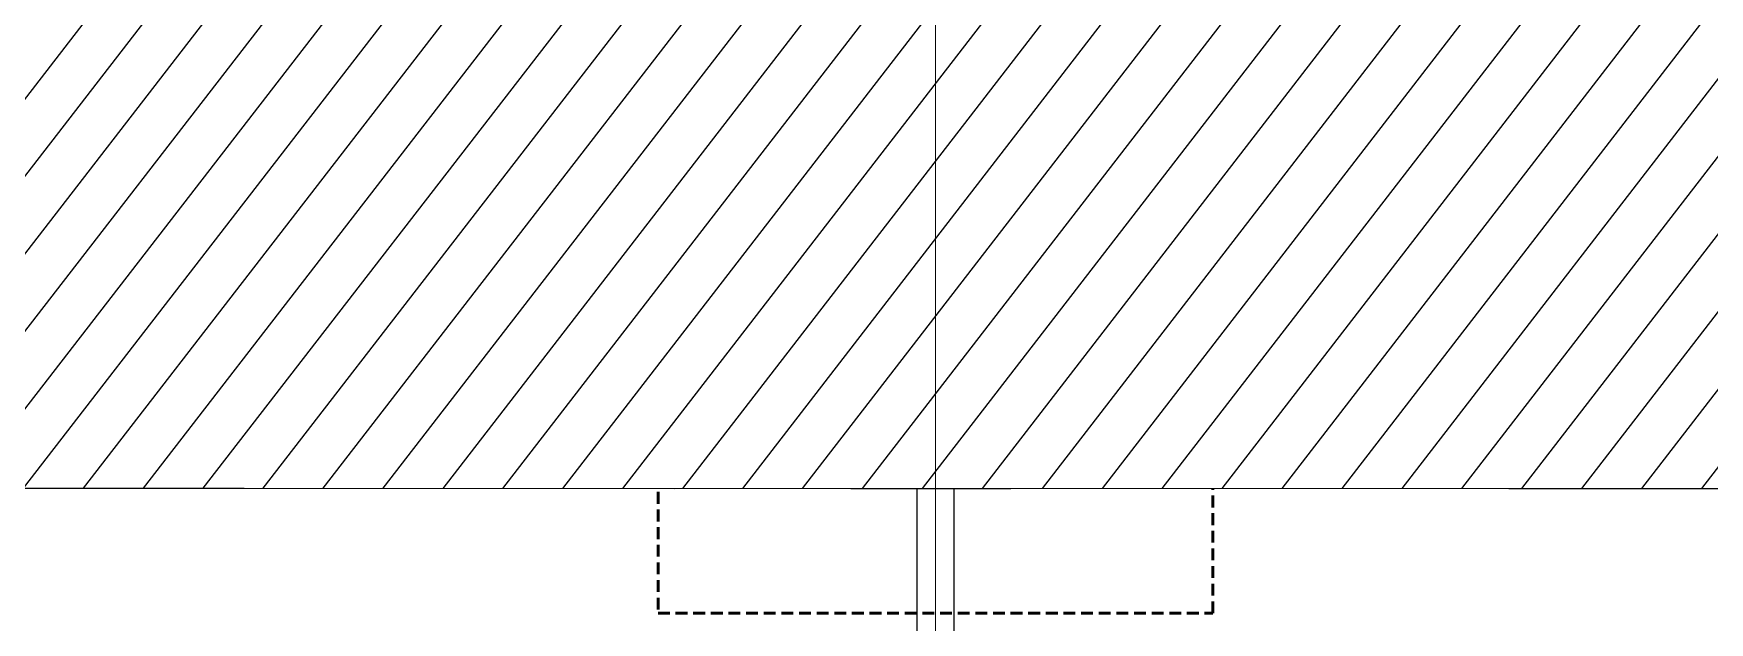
# Model space of a CAD drawing. Header units: centimetres. Extents: x -6122352 to 7132207, y -1694241 to 1947892.
# Drawn here: x 27723 to 36635, y -127666 to -124537 of the extents above; entities that cross this region are included whole.
import ezdxf
from ezdxf.xclip import XClip

# ---------------------------------------------------------------- set-up
doc = ezdxf.new("R2010")
doc.units = ezdxf.units.CM
doc.header["$MEASUREMENT"] = 0
doc.header["$XCLIPFRAME"] = 2
for name, pattern in [('DASHED2', [0.375, 0.25, -0.125]), ('XR-AR-END-SETTING OUT PLAN$0$23585-XR-AR-END-GROUND FLOOR$0$23261-XR-AR-SI-GF$0$HIDDEN', [0.375, 0.25, -0.125]), ('XR-AR-END-SETTING OUT PLAN$0$23585-XR-AR-END-GROUND FLOOR$0$945-4P-1-101-GROUND FLOOR PLAN$0$XR-MIDDLE-GROUND FLOOR PLAN$0$HIDDEN2', [0.1875, 0.125, -0.0625]), ('XR-AR-END-SETTING OUT PLAN$0$23585-XR-AR-END-GROUND FLOOR$0$XR-END-GROUND FLOOR PLAN$0$HIDDEN2', [0.1875, 0.125, -0.0625])]:
    doc.linetypes.add(name, pattern=pattern)
doc.layers.add('08-Compound Wall-4', color=7, linetype='Continuous', lineweight=25, true_color=0xff4405)
doc.layers.add('23585-XR-AR-DAMAC PLOT LIMITS$0$1-End units', color=7, linetype='Continuous', lineweight=5, true_color=0xf8991e)
for name, color, linetype, lineweight in [('23585-XR-AR-DAMAC PLOT LIMITS$0$1-Mid units', 41, 'Continuous', 5), ('@ Foundations', 4, 'DASHED2', 50), ('A-ANNO-TEXT', 3, 'Continuous', 25), ('XR-AR-END-SETTING OUT PLAN$0$23585-XR-AR-END-GROUND FLOOR$0$A-DOOR-FULL', 1, 'Continuous', 9), ('XR-AR-END-SETTING OUT PLAN$0$23585-XR-AR-END-GROUND FLOOR$0$A-FLOR-OVHD', 9, 'XR-AR-END-SETTING OUT PLAN$0$23585-XR-AR-END-GROUND FLOOR$0$23261-XR-AR-SI-GF$0$HIDDEN', 15), ('XR-AR-END-SETTING OUT PLAN$0$23585-XR-AR-END-GROUND FLOOR$0$A-GLAZ-SILL', 8, 'Continuous', 5), ('XR-AR-END-SETTING OUT PLAN$0$23585-XR-AR-END-GROUND FLOOR$0$A-GLAZ-WNDO', 232, 'Continuous', 9), ('XR-AR-END-SETTING OUT PLAN$0$23585-XR-AR-END-GROUND FLOOR$0$A-WALL', 7, 'Continuous', 30), ('XR-AR-END-SETTING OUT PLAN$0$23585-XR-AR-END-GROUND FLOOR$0$A-WALL-FNSH', 9, 'Continuous', 5), ('XR-AR-END-SETTING OUT PLAN$0$23585-XR-AR-END-GROUND FLOOR$0$S-COLS', 51, 'Continuous', 40), ('XR-AR-END-SETTING OUT PLAN$0$23585-XR-AR-END-GROUND FLOOR$0$S-COLS-PATT', 8, 'Continuous', 5), ('XR-AR-MID-SETTING OUT FOR MASTER$0$23585-XR-AR-MID-GROUND FLOOR$0$$A-GLAZ-WNDO', 232, 'Continuous', 9), ('XR-AR-MID-SETTING OUT FOR MASTER$0$23585-XR-AR-MID-GROUND FLOOR$0$A-FLOR-PATT', 8, 'Continuous', 5), ('XR-AR-MID-SETTING OUT FOR MASTER$0$23585-XR-AR-MID-GROUND FLOOR$0$A-GLAZ-SILL', 8, 'Continuous', 5), ('XR-AR-MID-SETTING OUT FOR MASTER$0$23585-XR-AR-MID-GROUND FLOOR$0$A-GLAZ-WNDO', 232, 'Continuous', 9), ('XR-AR-MID-SETTING OUT FOR MASTER$0$23585-XR-AR-MID-GROUND FLOOR$0$A-WALL', 7, 'Continuous', 30), ('XR-AR-MID-SETTING OUT FOR MASTER$0$23585-XR-AR-MID-GROUND FLOOR$0$S-COLS', 51, 'Continuous', 40)]:
    doc.layers.add(name, color=color, linetype=linetype, lineweight=lineweight)
for name, color, linetype in [('@MI-REF LAYER', 7, 'Continuous'), ('B_TH_6', 7, 'Continuous'), ('XR-AR-MID-SETTING OUT FOR MASTER$0$23585-XR-AR-MID-GROUND FLOOR$0$GS-HATCH-FLOOR TILE', 251, 'Continuous')]:
    doc.layers.add(name, color=color, linetype=linetype)

# ---------------------------------------------------------------- blocks, each defined once
blk = doc.blocks.new('23585-XR-AR-DAMAC PLOT LIMITS')
at = {"layer": '23585-XR-AR-DAMAC PLOT LIMITS$0$1-End units', "color": 251, "true_color": 0x636466}
blk.add_lwpolyline([(496511.3387, 2768831.3651), (496505.1555, 2768824.6169), (496487.4607, 2768840.8311), (496489.3877, 2768842.9339), (496493.4411, 2768847.3577), (496493.6437, 2768847.5789)], close=True, dxfattribs=at)
at = {"layer": '23585-XR-AR-DAMAC PLOT LIMITS$0$1-Mid units', "color": 251, "true_color": 0x636466}
blk.add_lwpolyline([(496493.6437, 2768847.5789), (496497.4945, 2768851.7815), (496497.6971, 2768852.0027), (496515.3921, 2768835.7889), (496511.3387, 2768831.3651)], close=True, dxfattribs=at)
blk = doc.blocks.new('A$Cf093b529')
at = {"layer": 'A-ANNO-TEXT'}
blk.add_blockref('23585-XR-AR-DAMAC PLOT LIMITS', (-495391.9901, -2768603.4419), dxfattribs=at)
blk = doc.blocks.new('XR-AR-END-SETTING OUT PLAN$0$23585-XR-AR-END-GROUND FLOOR$0$XR-END-GROUND FLOOR PLAN$0$A$C69996ABC')
at = {"layer": 'XR-AR-END-SETTING OUT PLAN$0$23585-XR-AR-END-GROUND FLOOR$0$A-GLAZ-SILL'}
blk.add_line((0.25, 1), (0.25, 0.1), dxfattribs=at)
at = {"layer": 'XR-AR-END-SETTING OUT PLAN$0$23585-XR-AR-END-GROUND FLOOR$0$A-GLAZ-WNDO'}
for p, q in [((0, 1), (0, 0.95)), ((0.25, 1), (0, 1)), ((0.15, 0.95), (0.15, 1)), ((0.15, 1), (0.15, 0.1)), ((0, 0.95), (0.15, 0.95)), ((0, 0.95), (0, 0.15)), ((0.15, 0.15), (0, 0.15)), ((0, 0.1), (0, 0.15)), ((0.25, 0.1), (0, 0.1)), ((0.15, 0.1), (0.15, 0.15))]:
    blk.add_line(p, q, dxfattribs=at)
blk.add_lwpolyline([(0, 0.95), (0, 0.15), (0.05, 0.15), (0.05, 0.95)], close=True, dxfattribs=at)
blk.add_lwpolyline([(0.05, 0.1), (0, 0.1)], dxfattribs=at)
blk = doc.blocks.new('*U37')
for points in [[(91, 0), (41, 0), (41, 1021), (91, 1021)], [(0, 0), (38, 0), (38, -50), (50, -50), (50, -110), (0, -110)], [(1100, 0), (1062, 0), (1062, -50), (1050, -50), (1050, -110), (1100, -110)]]:
    blk.add_lwpolyline(points, close=True)
at = {"color": 8, "linetype": 'XR-AR-END-SETTING OUT PLAN$0$23585-XR-AR-END-GROUND FLOOR$0$XR-END-GROUND FLOOR PLAN$0$HIDDEN2'}
blk.add_arc((41, 0), 1021, 0, 90, dxfattribs=at)
at = {"layer": 'XR-AR-END-SETTING OUT PLAN$0$23585-XR-AR-END-GROUND FLOOR$0$A-GLAZ-SILL', "linetype": 'XR-AR-END-SETTING OUT PLAN$0$23585-XR-AR-END-GROUND FLOOR$0$945-4P-1-101-GROUND FLOOR PLAN$0$XR-MIDDLE-GROUND FLOOR PLAN$0$HIDDEN2', "ltscale": 3}
blk.add_lwpolyline([(0, 0), (1100, 0), (1100, -110), (0, -110)], close=True, dxfattribs=at)
blk = doc.blocks.new('*U129')
for points in [[(91, 0), (41, 0), (41, 1021), (91, 1021)], [(0, 0), (38, 0), (38, -50), (50, -50), (50, -122), (0, -122)], [(1100, 0), (1062, 0), (1062, -50), (1050, -50), (1050, -122), (1100, -122)]]:
    blk.add_lwpolyline(points, close=True)
at = {"color": 8, "linetype": 'XR-AR-END-SETTING OUT PLAN$0$23585-XR-AR-END-GROUND FLOOR$0$XR-END-GROUND FLOOR PLAN$0$HIDDEN2'}
blk.add_arc((41, 0), 1021, 0, 90, dxfattribs=at)
at = {"layer": 'XR-AR-END-SETTING OUT PLAN$0$23585-XR-AR-END-GROUND FLOOR$0$A-GLAZ-SILL', "linetype": 'XR-AR-END-SETTING OUT PLAN$0$23585-XR-AR-END-GROUND FLOOR$0$945-4P-1-101-GROUND FLOOR PLAN$0$XR-MIDDLE-GROUND FLOOR PLAN$0$HIDDEN2', "ltscale": 3}
blk.add_lwpolyline([(0, 0), (1100, 0), (1100, -122), (0, -122)], close=True, dxfattribs=at)
blk = doc.blocks.new('XR-AR-END-SETTING OUT PLAN$0$23585-XR-AR-END-GROUND FLOOR$0$A$C75a8815d')
at = {"layer": 'XR-AR-END-SETTING OUT PLAN$0$23585-XR-AR-END-GROUND FLOOR$0$S-COLS', "color": 252, "lineweight": 30}
for points in [[(6049.9, 3656.8), (6049.9, 2256.8), (6249.9, 2256.8), (6249.9, 3656.8)], [(6050, 1200), (6050, 0), (6250, 0), (6250, 1200)]]:
    blk.add_lwpolyline(points, close=True, dxfattribs=at)
blk = doc.blocks.new('XR-AR-END-SETTING OUT PLAN')
at = {"layer": '08-Compound Wall-4', "ltscale": 100}
blk.add_lwpolyline([(9050.1, 5500), (9050.1, 1500), (9250.1, 1500), (9250.1, 5500)], dxfattribs=at)
at = {"layer": 'XR-AR-END-SETTING OUT PLAN$0$23585-XR-AR-END-GROUND FLOOR$0$A-FLOR-OVHD', "color": 8, "ltscale": 5}
blk.add_lwpolyline([(8549.8, 7912.7), (9050, 7912.7), (9050, 7412.7), (8549.8, 7412.7)], close=True, dxfattribs=at)
for points in [[(8549.8, 7912.7), (9050, 7412.7)], [(9050, 7912.7), (8549.8, 7412.7)], [(8850.1, 5750), (9050.1, 6550)], [(8850.1, 6550), (9050.1, 5750)]]:
    blk.add_lwpolyline(points, dxfattribs=at)
at = {"layer": 'XR-AR-END-SETTING OUT PLAN$0$23585-XR-AR-END-GROUND FLOOR$0$A-WALL', "color": 8}
for p, q in [((8100.1, 6650), (9250.1, 6650)), ((8100.1, 6650), (8100.1, 6550)), ((8750.1, 5750), (8750.1, 6650)), ((9250.1, 6650), (9250.1, 5500)), ((8100.1, 6550), (8750.1, 6550)), ((8700.1, 5750), (8750.1, 5750)), ((8700.1, 5500), (8700.1, 5750)), ((9250.1, 5500), (8700.1, 5500)), ((9050.1, 5500), (9050.1, 5500))]:
    blk.add_line(p, q, dxfattribs=at)
for points in [[(9250.1, 6650), (9050.1, 6650), (9050.1, 8750), (6850.1, 8750), (6850.1, 8700), (6750.1, 8700), (6750.1, 8750), (6650.1, 8750), (6650.1, 8850), (6950.1, 8850), (6950.1, 8900), (7050.1, 8900), (7050.1, 8850), (9050.1, 8850), (9050.1, 10350), (7050.1, 10350), (7050.1, 9800), (6950.1, 9800), (6950.1, 10550), (7050.1, 10550), (7050.1, 10450), (9050.1, 10450), (9049.9, 19523.4), (9250, 19523.4)], [(3250.1, 5500), (7760.1, 5500), (7760.1, 5750), (3250.1, 5750)]]:
    blk.add_lwpolyline(points, close=True, dxfattribs=at)
for points in [[(6750.1, 7650), (6750.1, 7800), (6850.1, 7800), (6850.1, 7750), (7450.1, 7750), (7450.1, 5750), (7350.1, 5750), (7350.1, 7650), (6750.1, 7650)], [(9050.1, 5750), (8850.1, 5750), (8850.1, 6550), (9050.1, 6550), (9050.1, 5750)]]:
    blk.add_lwpolyline(points, dxfattribs=at)
at = {"layer": 'XR-AR-END-SETTING OUT PLAN$0$23585-XR-AR-END-GROUND FLOOR$0$A-WALL-FNSH', "color": 8}
for p, q in [((9030.1, 6670), (9030.1, 8730)), ((8080.1, 6670), (9030.1, 6670)), ((8080.1, 6670), (8080.1, 6530)), ((8080.1, 6530), (8730.1, 6530)), ((8730.1, 5770), (8730.1, 6530)), ((8680.1, 5650), (8680.1, 5770)), ((8680.1, 5770), (8730.1, 5770))]:
    blk.add_line(p, q, dxfattribs=at)
blk.add_lwpolyline([(6850.1, 7800), (6870.1, 7800), (6870.1, 7770), (7470.1, 7770), (7470.1, 5770), (7780.1, 5770), (7780.1, 5650)], dxfattribs=at)
at = {"color": 8, "xscale": 1000.000000000054, "yscale": 1000.000000000054, "zscale": 1000.000000000054, "rotation": 90}
blk.add_blockref('XR-AR-END-SETTING OUT PLAN$0$23585-XR-AR-END-GROUND FLOOR$0$XR-END-GROUND FLOOR PLAN$0$A$C69996ABC', (8780.1, 5500), dxfattribs=at)
at = {"layer": 'XR-AR-END-SETTING OUT PLAN$0$23585-XR-AR-END-GROUND FLOOR$0$A-DOOR-FULL', "color": 8}
for name, p, xscale, yscale, zscale, rotation in [('*U37', (6650.1, 8750), 0.9090909090912127, 0.9090909090912127, 0.9090909090912127, 179.9999999999999), ('*U129', (6850.1, 8700), 0.8181818181818152, 0.8181818181818152, 0.8181818181818152, 270)]:
    blk.add_blockref(name, p, dxfattribs=dict(at, xscale=xscale, yscale=yscale, zscale=zscale, rotation=rotation))
at = {"layer": 'XR-AR-END-SETTING OUT PLAN$0$23585-XR-AR-END-GROUND FLOOR$0$S-COLS-PATT', "color": 8}
blk.add_blockref('XR-AR-END-SETTING OUT PLAN$0$23585-XR-AR-END-GROUND FLOOR$0$A$C75a8815d', (3000.1, 5500), dxfattribs=at)
blk = doc.blocks.new('END UNIT')
at = {"xscale": 0.001, "yscale": 0.001, "zscale": 0.001}
blk.add_blockref('XR-AR-END-SETTING OUT PLAN', (-9.1502, 0), dxfattribs=at)
blk = doc.blocks.new('XR-AR-MID-SETTING OUT FOR MASTER$0$23585-XR-AR-MID-GROUND FLOOR$0$945-4P-1-101-GROUND FLOOR PLAN$0$XR-MIDDLE-CAR PARK HATCH')
at = {"layer": 'XR-AR-MID-SETTING OUT FOR MASTER$0$23585-XR-AR-MID-GROUND FLOOR$0$A-FLOR-PATT'}
blk.add_lwpolyline([(9250, 100), (9250, 5500), (15050, 5502.7), (15050, 100.5)], close=True, dxfattribs=at)
blk = doc.blocks.new('XR-AR-MID-SETTING OUT FOR MASTER$0$23585-XR-AR-MID-GROUND FLOOR$0$945-4P-1-101-GROUND FLOOR PLAN$0$XR-MIDDLE-GROUND FLOOR PLAN$0$A$C70344426')
at = {"layer": 'XR-AR-MID-SETTING OUT FOR MASTER$0$23585-XR-AR-MID-GROUND FLOOR$0$A-GLAZ-SILL'}
blk.add_line((0.25, 2.65), (0.25, 0), dxfattribs=at)
at = {"layer": 'XR-AR-MID-SETTING OUT FOR MASTER$0$23585-XR-AR-MID-GROUND FLOOR$0$A-GLAZ-WNDO'}
for p, q in [((0, 2.65), (0, 2.6)), ((0, 2.65), (0.25, 2.65)), ((0, 2.6), (0.15, 2.6)), ((0.15, 2.6), (0.15, 2.65)), ((0.15, 2.6), (0.15, 0)), ((0, 1.8), (0, 1.75)), ((0.15, 1.8), (0, 1.8)), ((0.15, 1.75), (0.15, 1.8)), ((0, 1.75), (0.15, 1.75)), ((0, 0.9), (0, 0.85)), ((0.15, 0.9), (0, 0.9)), ((0.15, 0.85), (0.15, 0.9)), ((0, 0.85), (0.15, 0.85)), ((0, 0.85), (0, 0.05)), ((0.15, 0.05), (0, 0.05)), ((0, 0), (0, 0.05)), ((0.15, 0), (0.15, 0.05)), ((0.25, 0), (0, 0))]:
    blk.add_line(p, q, dxfattribs=at)
blk.add_lwpolyline([(0.05, 1.8), (0.05, 2.6), (0, 2.6), (0, 0.9), (0.05, 0.9), (0.05, 1.75)], dxfattribs=at)
blk.add_lwpolyline([(0, 0.85), (0, 0.05), (0.05, 0.05), (0.05, 0.85)], close=True, dxfattribs=at)
blk = doc.blocks.new('XR-AR-MID-SETTING OUT FOR MASTER$0$23585-XR-AR-MID-GROUND FLOOR$0$A$C08698786')
at = {"layer": 'XR-AR-MID-SETTING OUT FOR MASTER$0$23585-XR-AR-MID-GROUND FLOOR$0$S-COLS', "color": 252, "lineweight": 30}
for points in [[(-100, 9156.8), (-100, 7756.8), (100, 7756.8), (100, 9156.8)], [(-100, 6700), (-100, 5500), (100, 5500), (100, 6700)]]:
    blk.add_lwpolyline(points, close=True, dxfattribs=at)
blk = doc.blocks.new('XR-AR-MID-SETTING OUT FOR MASTER')
at = {"layer": 'XR-AR-MID-SETTING OUT FOR MASTER$0$23585-XR-AR-MID-GROUND FLOOR$0$A-WALL', "color": 8}
for points in [[(100, 19472.7), (-100, 19472.7), (-100, 5500), (100, 5500), (100, 8850.1), (1100, 8850.1), (1100, 8950.1), (100, 8950.1), (100, 10950), (2100, 10950), (2100, 9950.1), (2200, 9950.1), (2200.1, 11150), (2100.1, 11150), (2100, 11050), (100, 11050)], [(4250, 5500), (3050, 5500), (3050, 5750), (4000.2, 5750), (4000.2, 8850), (3300, 8850), (3300, 8950), (3400, 8950.2), (3400.1, 9927.6), (3650, 9927.6), (3650, 9100), (4250, 9100)], [(100, 5750), (400, 5750), (400, 5500), (100, 5500)]]:
    blk.add_lwpolyline(points, close=True, dxfattribs=at)
at = {"layer": '08-Compound Wall-4', "ltscale": 100}
blk.add_blockref('XR-AR-MID-SETTING OUT FOR MASTER$0$23585-XR-AR-MID-GROUND FLOOR$0$945-4P-1-101-GROUND FLOOR PLAN$0$XR-MIDDLE-CAR PARK HATCH', (-9150, 0.2), dxfattribs=at)
at = {"layer": 'XR-AR-MID-SETTING OUT FOR MASTER$0$23585-XR-AR-MID-GROUND FLOOR$0$$A-GLAZ-WNDO', "color": 8, "xscale": -1000.000000000001, "yscale": 1000.000000000001, "zscale": 1000.000000000001, "rotation": 270}
blk.add_blockref('XR-AR-MID-SETTING OUT FOR MASTER$0$23585-XR-AR-MID-GROUND FLOOR$0$945-4P-1-101-GROUND FLOOR PLAN$0$XR-MIDDLE-GROUND FLOOR PLAN$0$A$C70344426', (400, 5500), dxfattribs=at)
at = {"layer": 'XR-AR-MID-SETTING OUT FOR MASTER$0$23585-XR-AR-MID-GROUND FLOOR$0$GS-HATCH-FLOOR TILE', "color": 8}
blk.add_blockref('XR-AR-MID-SETTING OUT FOR MASTER$0$23585-XR-AR-MID-GROUND FLOOR$0$A$C08698786', (0, 0), dxfattribs=at)
blk = doc.blocks.new('MID UNIT')
at = {"xscale": 0.001, "yscale": 0.001, "zscale": 0.001}
blk.add_blockref('XR-AR-MID-SETTING OUT FOR MASTER', (0, 0), dxfattribs=at)
blk = doc.blocks.new('TH_6')
blk.add_blockref('END UNIT', (495802.3054, 2769163.9966))
blk.add_blockref('MID UNIT', (495802.3054, 2769163.9966))
blk = doc.blocks.new('A$Ce2a03a74')
at = {"layer": 'B_TH_6', "xscale": 999.9914829579993, "yscale": 999.9914829579993, "zscale": 999.9914829579993}
blk.add_blockref('TH_6', (-495790404.5, -2769140733.3), dxfattribs=at)
blk = doc.blocks.new('23585-XR-AR-MALDIVE-2$0$TH_6')
at = {"ltscale": 10, "xscale": 0.00100002623446598, "yscale": 0.00100002623446598, "zscale": 0.00100002623446598}
blk.add_blockref('A$Ce2a03a74', (495794.6272, 2769164.3184), dxfattribs=at)
at = {"layer": '@ Foundations', "linetype": 'DASHED2', "ltscale": 0.25}
blk.add_lwpolyline([(495803.7803, 2769173.8838), (495800.8303, 2769173.8838), (495800.8303, 2769168.8338), (495803.7803, 2769168.8338)], close=True, dxfattribs=at)

msp = doc.modelspace()

# ---------------------------------------------------------------- block references
at = {"layer": '@MI-REF LAYER'}
ref = msp.add_blockref('23585-XR-AR-MALDIVE-2$0$TH_6', (-496247326.37167, -2769210907.2517), dxfattribs=dict(at, xscale=1000, yscale=1000, zscale=1000, rotation=359.9901192584459))
XClip(ref).set_block_clipping_path([(495847.3946773305, 2769163.996290327), (495847.3951444335, 2769187.9361643074), (495844.3002996335, 2769187.9361991249), (495838.3002991418, 2769187.9361946657), (495832.3052257986, 2769187.9361903295), (495826.3004369352, 2769187.9363213265), (495820.3001495281, 2769187.9363291273), (495817.1551721904, 2769187.9363977872), (495814.3003452776, 2769187.9364601057), (495808.3002873205, 2769187.9364546384), (495807.8734177209, 2769187.9364567325), (495802.3002497826, 2769187.9364512516), (495801.8927909273, 2769187.9364531948), (495796.0052516342, 2769187.9364065453), (495793.3567334122, 2769187.9365685666), (495793.3523089078, 2769163.9964517718)])

# ---------------------------------------------------------------- next in the draw order: wipeouts: each hides what was drawn before it
at = {"color": 10}
msp.add_wipeout([(26371.36217, -112679.02863), (26368.94537, -126952.55203), (74669.94516, -126960.88068), (74671.14394, -112687.35655), (68422.33985, -112686.29507), (68422.42265, -112986.90214), (32621.28717, -112980.72819), (32621.47366, -112680.10503), (26370.06295, -112679.01081)], dxfattribs=at).dxf.layer = '@MI-REF LAYER'

# ---------------------------------------------------------------- next in the draw order: hatches: boundary and pattern name
at = {"layer": '@MI-REF LAYER'}
h = msp.add_hatch(dxfattribs=at)
h.set_pattern_fill('ANSI31', color=256, scale=1999.999998, angle=6.722712846)
h.set_pattern_definition([(51.722712846, (-2376941521.7, -1504247754.46), (-196.255499328, 154.866971583), [])])
h.paths.add_polyline_path([(74668.64594, -126960.88139), (74669.89675, -112687.35634), (68438.35395, -112708.14719), (68420.87232, -112988.31513), (32621.53804, -112980.72823), (32620.0398, -112680.08863), (26370.06295, -112679.01081), (26367.65192, -126952.55181)])

# ---------------------------------------------------------------- next in the draw order: linework, layer by layer
at = {"layer": '@MI-REF LAYER', "const_width": 5}
msp.add_lwpolyline([(26368.95115, -126952.55203), (74669.94516, -126960.88162), (74671.19598, -112687.35656), (68422.33985, -112686.27894), (68422.42265, -112986.90215), (32621.28717, -112980.72819), (32621.47366, -112680.10503), (26371.36217, -112679.01104)], close=True, dxfattribs=at)

# ---------------------------------------------------------------- next in the draw order: block references
at = {"layer": '@MI-REF LAYER', "xscale": 1000, "yscale": 1000, "zscale": 1000, "rotation": 312.4882903633292}
msp.add_blockref('A$Cf093b529', (-891608.73293, 539022.72011), dxfattribs=at)

doc.saveas('drawing.dxf')
